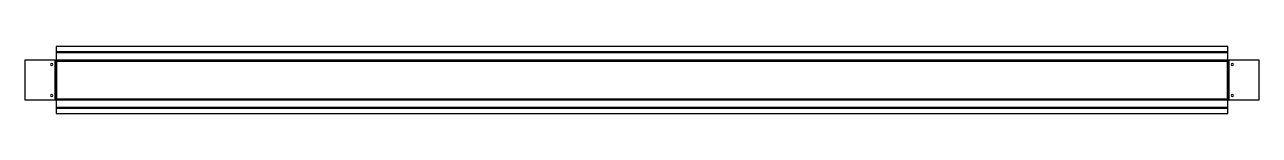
# Model space of a CAD drawing. Header units: millimetres. Extents: x -49 to 1897, y 0 to 106.
import ezdxf

# ---------------------------------------------------------------- set-up
doc = ezdxf.new("R2010")
doc.units = ezdxf.units.MM

msp = doc.modelspace()

# ---------------------------------------------------------------- linework, layer by layer
at = {"layer": 'BEND'}
for p, q in [((-0.2, 83.5), (-0.2, 22.5)), ((1847.8, 96.9), (0, 96.9)), ((1847.4, 83.7), (0.5, 83.7)), ((1848, 22.5), (1848, 83.5)), ((0.5, 22.4), (1847.4, 22.4)), ((0, 9.1), (1847.8, 9.1))]:
    msp.add_line(p, q, dxfattribs=at)
at = {"layer": 'BEND_EXTENT'}
for p, q in [((0, 98), (1847.8, 98)), ((-1.4, 21.5), (-1.4, 84.5)), ((1847.8, 95.8), (0, 95.8)), ((0, 84.8), (1847.8, 84.8)), ((1849.2, 84.5), (1849.2, 21.5)), ((1847.8, 21.3), (0, 21.3)), ((0, 10.3), (1847.8, 10.3)), ((1847.8, 8), (0, 8))]:
    msp.add_line(p, q, dxfattribs=at)
msp.add_lwpolyline([(1846.9, 23.5), (1846.9, 82.5), (0.9, 82.5), (0.9, 23.5)], close=True, dxfattribs=at)
at = {"layer": 'INTERIOR_PROFILES', "extrusion": (0, 0, -1)}
for centre in [(6.9, 77.5), (-1854.7, 77.5), (6.9, 28.5), (-1854.7, 28.5)]:
    msp.add_circle(centre, 1.7, dxfattribs=at)
at = {"layer": 'OUTER_PROFILES'}
msp.add_lwpolyline([(0, 0), (1847.8, 0), (1847.8, 21.3), (1846.9, 23.5), (1849.2, 21.5), (1897.2, 21.5), (1897.2, 84.5), (1849.2, 84.5), (1846.9, 82.5), (1847.8, 84.8), (1847.8, 106), (0, 106), (0, 84.8), (0.9, 82.5), (-1.4, 84.5), (-49.4, 84.5), (-49.4, 21.5), (-1.4, 21.5), (0.9, 23.5), (0, 21.3)], close=True, dxfattribs=at)

doc.saveas('drawing.dxf')
